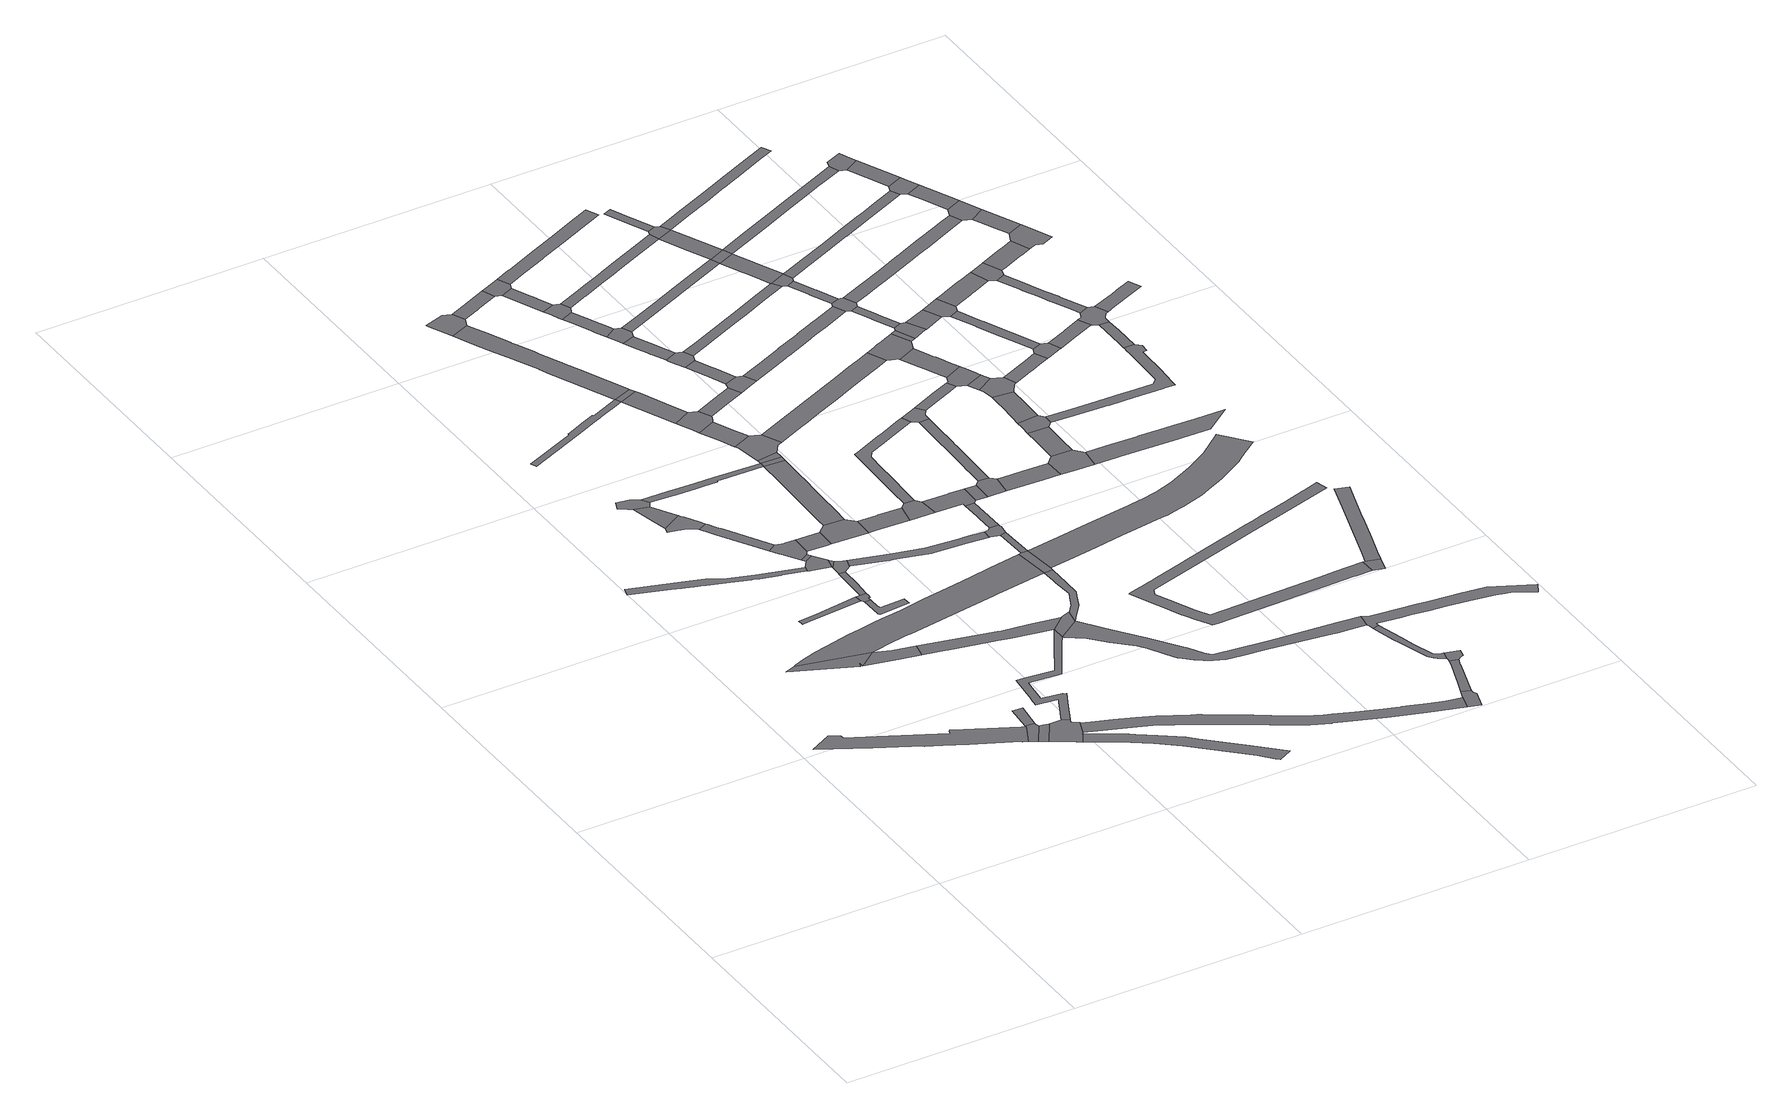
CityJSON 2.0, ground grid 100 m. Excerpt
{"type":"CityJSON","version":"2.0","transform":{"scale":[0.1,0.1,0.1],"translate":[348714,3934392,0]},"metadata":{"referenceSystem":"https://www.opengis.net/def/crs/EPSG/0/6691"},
"CityObjects":{
"road1":{"type":"Road","attributes":{"RoadStructureAttribute.sectionType":"1"},"geometry":[{"type":"MultiSurface","lod":"1","boundaries":[[[0,1,2,3,4,5,6,7,8,9,10,11,12,13,14,15,16,17,18,19,20,21,22,23,24,25]]]}]},
"road2":{"type":"Road","geometry":[{"type":"MultiSurface","lod":"1","boundaries":[[[26,27,28,29,30,31,32,33]]]}]},
"road3":{"type":"Road","attributes":{"RoadStructureAttribute.sectionType":"1"},"geometry":[{"type":"MultiSurface","lod":"1","boundaries":[[[34,35,36,37,38,39,40,41,42,43,44,45,46,47,48,49,50,51,52,53,54]]]}]},
"road4":{"type":"Road","attributes":{"RoadStructureAttribute.sectionType":"1"},"geometry":[{"type":"MultiSurface","lod":"1","boundaries":[[[55,10,9,56,57,58,59,60]]]}]},
"road5":{"type":"Road","attributes":{"RoadStructureAttribute.sectionType":"6"},"geometry":[{"type":"MultiSurface","lod":"1","boundaries":[[[61,26,33,62,63,64]]]}]},
"road6":{"type":"Road","attributes":{"RoadStructureAttribute.sectionType":"1"},"geometry":[{"type":"MultiSurface","lod":"1","boundaries":[[[65,58,57,66,67]]]}]},
"road7":{"type":"Road","geometry":[{"type":"MultiSurface","lod":"1","boundaries":[[[68,69,55,60]]]}]},
"road8":{"type":"Road","geometry":[{"type":"MultiSurface","lod":"1","boundaries":[[[70,71,72,73,74,75,76,67,66,77,78,79]]]}]},
"road9":{"type":"Road","attributes":{"RoadStructureAttribute.sectionType":"1"},"geometry":[{"type":"MultiSurface","lod":"1","boundaries":[[[80,81,82,83,84,85,86]]]}]},
"road10":{"type":"Road","geometry":[{"type":"MultiSurface","lod":"1","boundaries":[[[87,88,89,90,91,92,93,94,95,96]]]}]},
"road11":{"type":"Road","attributes":{"RoadStructureAttribute.sectionType":"1"},"geometry":[{"type":"MultiSurface","lod":"1","boundaries":[[[97,94,93,98,99,100]]]}]},
"road12":{"type":"Road","geometry":[{"type":"MultiSurface","lod":"1","boundaries":[[[99,101,102,103,104,105,106,107,108,109,100]]]}]},
"road13":{"type":"Road","attributes":{"RoadStructureAttribute.sectionType":"1"},"geometry":[{"type":"MultiSurface","lod":"1","boundaries":[[[110,111,112,113,106,105,114,115,116]]]}]},
"road14":{"type":"Road","geometry":[{"type":"MultiSurface","lod":"1","boundaries":[[[80,86,117,118,119,120,121,122,123,124]]]}]},
"road15":{"type":"Road","attributes":{"function":"3","RoadStructureAttribute.sectionType":"1"},"geometry":[{"type":"MultiSurface","lod":"1","boundaries":[[[125,126,127,128,129,130,131,132,133,134,135,136,137,138,139,140,141,142,143,27,26,144,145,146,147,148,149,150,151,152,153,154,155,156,157,158,159,160,161,162,163,164,165,166,167,168,169,170,171,153]]]}]},
"road16":{"type":"Road","attributes":{"RoadStructureAttribute.sectionType":"1"},"geometry":[{"type":"MultiSurface","lod":"1","boundaries":[[[172,173,174,175,176,177,178,179,119,118]]]}]},
"road17":{"type":"Road","geometry":[{"type":"MultiSurface","lod":"1","boundaries":[[[180,181,182,183,184,185,110,116,186,187,188]]]}]},
"road18":{"type":"Road","attributes":{"RoadStructureAttribute.sectionType":"1"},"geometry":[{"type":"MultiSurface","lod":"1","boundaries":[[[123,189,190,191,192,193,124]]]}]},
"road19":{"type":"Road","attributes":{"RoadStructureAttribute.sectionType":"1"},"geometry":[{"type":"MultiSurface","lod":"1","boundaries":[[[34,54,194,195,196,197,198,199]]]}]},
"road20":{"type":"Road","attributes":{"RoadStructureAttribute.sectionType":"1"},"geometry":[{"type":"MultiSurface","lod":"1","boundaries":[[[199,198,180,188]]]}]},
"road21":{"type":"Road","attributes":{"RoadStructureAttribute.sectionType":"1"},"geometry":[{"type":"MultiSurface","lod":"1","boundaries":[[[78,200,201,202,203,204,205,206,207,208,209,210,211,212,213,79]]]}]},
"road22":{"type":"Road","attributes":{"RoadStructureAttribute.sectionType":"1"},"geometry":[{"type":"MultiSurface","lod":"1","boundaries":[[[214,215,216,217,218,219,220,221,222,223,224,225,76,75,226,227,228,229,230,231,232,233,234]]]}]},
"road23":{"type":"Road","geometry":[{"type":"MultiSurface","lod":"1","boundaries":[[[235,236,197,196,237,238,239]]]}]},
"road24":{"type":"Road","attributes":{"RoadStructureAttribute.sectionType":"1"},"geometry":[{"type":"MultiSurface","lod":"1","boundaries":[[[240,241,242,243,244,245,246,247,248,249,250,251,252,253,254,255,256,257,258]]]}]},
"road25":{"type":"Road","attributes":{"RoadStructureAttribute.sectionType":"1"},"geometry":[{"type":"MultiSurface","lod":"1","boundaries":[[[238,259,191,190,260,261,262,263,239]]]}]},
"road26":{"type":"Road","attributes":{"RoadStructureAttribute.sectionType":"1"},"geometry":[{"type":"MultiSurface","lod":"1","boundaries":[[[63,264,265,266,267,268,214,269,270,271,272,64]]]}]},
"road27":{"type":"Road","attributes":{"RoadStructureAttribute.sectionType":"1"},"geometry":[{"type":"MultiSurface","lod":"1","boundaries":[[[181,273,274,275,182]]]}]},
"road28":{"type":"Road","attributes":{"RoadStructureAttribute.sectionType":"1"},"geometry":[{"type":"MultiSurface","lod":"1","boundaries":[[[95,276,277,278,279,280,281,282,283,284,285,286,287,288,289,96]]]}]},
"road29":{"type":"Road","geometry":[{"type":"MultiSurface","lod":"1","boundaries":[[[290,291,275,274,292,293,294]]]}]},
"road30":{"type":"Road","geometry":[{"type":"MultiSurface","lod":"1","boundaries":[[[295,296,297,298,299,300,301,302]]]}]},
"road31":{"type":"Road","attributes":{"RoadStructureAttribute.sectionType":"1"},"geometry":[{"type":"MultiSurface","lod":"1","boundaries":[[[301,303,304,305,306,307,308,309,310,311,312,247,313,314,315,316,317,318,319,320,321,322,323,324,325,326,327,328,329,302]]]}]},
"road32":{"type":"Road","attributes":{"RoadStructureAttribute.sectionType":"1"},"geometry":[{"type":"MultiSurface","lod":"1","boundaries":[[[330,331,332,333,334,335,291,290,336,337,338,339,340,341,342,343,283]]]}]},
"road33":{"type":"Road","geometry":[{"type":"MultiSurface","lod":"1","boundaries":[[[214,234,162,161,344,345,346,269]]]}]},
"road34":{"type":"Road","attributes":{"RoadStructureAttribute.sectionType":"1"},"geometry":[{"type":"MultiSurface","lod":"1","boundaries":[[[347,348,349,350,351,352,353,262,261,354,355,356,357,358,359,360]]]}]},
"road35":{"type":"Road","geometry":[{"type":"MultiSurface","lod":"1","boundaries":[[[246,361,313,247]]]}]},
"road36":{"type":"Road","attributes":{"RoadStructureAttribute.sectionType":"1"},"geometry":[{"type":"MultiSurface","lod":"1","boundaries":[[[362,363,364,365,361,246,366]]]}]},
"road37":{"type":"Road","attributes":{"RoadStructureAttribute.sectionType":"1"},"geometry":[{"type":"MultiSurface","lod":"1","boundaries":[[[367,368,369,294,293,370,371,372,373]]]}]},
"road38":{"type":"Road","attributes":{"RoadStructureAttribute.sectionType":"1"},"geometry":[{"type":"MultiSurface","lod":"1","boundaries":[[[374,375,376,377,378,379,380,381,382,383,384,385,386,387,388,389,390,391,392,393,394,395,396,397,398,399,400,401,402,403,404,405,406,407,408,409,410,411,71,70]]]}]},
"road39":{"type":"Road","geometry":[{"type":"MultiSurface","lod":"1","boundaries":[[[343,412,413,414,284,283]]]}]},
"road40":{"type":"Road","geometry":[{"type":"MultiSurface","lod":"1","boundaries":[[[415,416,417,418,419,420,421,362,366]]]}]},
"road41":{"type":"Road","attributes":{"RoadStructureAttribute.sectionType":"1"},"geometry":[{"type":"MultiSurface","lod":"1","boundaries":[[[414,422,423,424,425,284]]]}]},
"road42":{"type":"Road","attributes":{"RoadStructureAttribute.sectionType":"1"},"geometry":[{"type":"MultiSurface","lod":"1","boundaries":[[[426,427,418,417,428,429]]]}]},
"road43":{"type":"Road","attributes":{"RoadStructureAttribute.sectionType":"1"},"geometry":[{"type":"MultiSurface","lod":"1","boundaries":[[[295,430,431,432,433,434,435,436,437,296]]]}]},
"road44":{"type":"Road","geometry":[{"type":"MultiSurface","lod":"1","boundaries":[[[438,439,426,429,440,441,424,423,442,443]]]}]},
"road45":{"type":"Road","geometry":[{"type":"MultiSurface","lod":"1","boundaries":[[[367,373,444,445,446,447,448]]]}]},
"road46":{"type":"Road","geometry":[{"type":"MultiSurface","lod":"1","boundaries":[[[171,449,450,451,125,153]]]}]},
"road47":{"type":"Road","attributes":{"RoadStructureAttribute.sectionType":"1"},"geometry":[{"type":"MultiSurface","lod":"1","boundaries":[[[452,453,421,420,454,455]]]}]},
"road48":{"type":"Road","geometry":[{"type":"MultiSurface","lod":"1","boundaries":[[[456,457,458,435,434,459,460]]]}]},
"road49":{"type":"Road","attributes":{"RoadStructureAttribute.sectionType":"1"},"geometry":[{"type":"MultiSurface","lod":"1","boundaries":[[[461,462,463,460,459,464,465,466]]]}]},
"road50":{"type":"Road","attributes":{"RoadStructureAttribute.sectionType":"1"},"geometry":[{"type":"MultiSurface","lod":"1","boundaries":[[[467,468,451,450]]]}]},
"road51":{"type":"Road","geometry":[{"type":"MultiSurface","lod":"1","boundaries":[[[469,468,467,470,471,472,473,474,347,360]]]}]},
"road52":{"type":"Road","geometry":[{"type":"MultiSurface","lod":"1","boundaries":[[[466,465,475,476,477,478,479,480,481]]]}]},
"road53":{"type":"Road","attributes":{"RoadStructureAttribute.sectionType":"1"},"geometry":[{"type":"MultiSurface","lod":"1","boundaries":[[[482,483,484,485,486,487,479,478,488,489,490,491,492,493]]]}]},
"road54":{"type":"Road","geometry":[{"type":"MultiSurface","lod":"1","boundaries":[[[494,482,493,495,496,497,498]]]}]},
"road55":{"type":"Road","geometry":[{"type":"MultiSurface","lod":"1","boundaries":[[[444,499,500,501,502,503,504,505,506,445]]]}]},
"road56":{"type":"Road","attributes":{"RoadStructureAttribute.sectionType":"1"},"geometry":[{"type":"MultiSurface","lod":"1","boundaries":[[[507,508,509,510,497,496,511,512,513,514,515,516]]]}]},
"road57":{"type":"Road","attributes":{"RoadStructureAttribute.sectionType":"1"},"geometry":[{"type":"MultiSurface","lod":"1","boundaries":[[[472,517,502,501,518,519,473]]]}]},
"road58":{"type":"Road","geometry":[{"type":"MultiSurface","lod":"1","boundaries":[[[520,521,522,523,524,525,516,515]]]}]},
"road59":{"type":"Road","attributes":{"RoadStructureAttribute.sectionType":"1"},"geometry":[{"type":"MultiSurface","lod":"1","boundaries":[[[526,527,528,529,530,531,532,533,534,535,536,537,538,539,540,541,542,543,544,545,546,547,548,549,550,551,552,553,554,555,556,557,558,559,560,162,234]]]}]},
"road60":{"type":"Road","attributes":{"RoadStructureAttribute.sectionType":"1"},"geometry":[{"type":"MultiSurface","lod":"1","boundaries":[[[522,561,562,563,564,565,566,567,523]]]}]},
"road61":{"type":"Road","geometry":[{"type":"MultiSurface","lod":"1","boundaries":[[[568,564,563,452,455,569,570]]]}]},
"road62":{"type":"Road","attributes":{"RoadStructureAttribute.sectionType":"1"},"geometry":[{"type":"MultiSurface","lod":"1","boundaries":[[[447,571,572,573,574,575,576,577,578,579,580,581,582,583,584,585,586,587,588,589,590,591,592,448]]]}]},
"road63":{"type":"Road","attributes":{"RoadStructureAttribute.sectionType":"1"},"geometry":[{"type":"MultiSurface","lod":"1","boundaries":[[[593,504,503,594]]]}]},
"road64":{"type":"Road","geometry":[{"type":"MultiSurface","lod":"1","boundaries":[[[595,596,597,598,593,594]]]}]},
"road65":{"type":"Road","attributes":{"RoadStructureAttribute.sectionType":"1"},"geometry":[{"type":"MultiSurface","lod":"1","boundaries":[[[599,600,601,602,603,604,605,606,607,438,443,608,609,610,611,612,613,614,615,616,617,618]]]}]},
"road66":{"type":"Road","attributes":{"RoadStructureAttribute.sectionType":"1"},"geometry":[{"type":"MultiSurface","lod":"1","boundaries":[[[619,620,621,622,623,624,625,457,456,626,627,628,629,630,631,632,633,634]]]}]},
"road67":{"type":"Road","attributes":{"RoadStructureAttribute.sectionType":"1"},"geometry":[{"type":"MultiSurface","lod":"1","boundaries":[[[635,636,637,638,639,640,641,598,597,642,643,644,645,646,647,648,649,650,651,652]]]}]},
"road68":{"type":"Road","attributes":{"RoadStructureAttribute.sectionType":"1"},"geometry":[{"type":"MultiSurface","lod":"1","boundaries":[[[480,653,654,655,656,657,658,659,660,661,662,663,664,665,666,667,481]]]}]},
"road69":{"type":"Road","attributes":{"RoadStructureAttribute.sectionType":"1"},"geometry":[{"type":"MultiSurface","lod":"1","boundaries":[[[595,668,669,670,671,672,673,674,675,596]]]}]},
"road70":{"type":"Road","attributes":{"RoadStructureAttribute.sectionType":"1"},"geometry":[{"type":"MultiSurface","lod":"1","boundaries":[[[676,677,678,679,680,681,494,498,682,683,684,685,686,687,688,689,690]]]}]},
"road71":{"type":"Road","geometry":[{"type":"MultiSurface","lod":"1","boundaries":[[[691,692,693,694,695,696,387,386,697]]]}]},
"road72":{"type":"Road","geometry":[{"type":"MultiSurface","lod":"1","boundaries":[[[651,698,699,700,582,581,652]]]}]},
"road73":{"type":"Road","attributes":{"RoadStructureAttribute.sectionType":"1"},"geometry":[{"type":"MultiSurface","lod":"1","boundaries":[[[524,701,702,703,704,705,706,707,708,709,710,711,712,713,714,525]]]}]},
"road74":{"type":"Road","attributes":{"RoadStructureAttribute.sectionType":"1"},"geometry":[{"type":"MultiSurface","lod":"1","boundaries":[[[715,716,717,718,719,720,721,722,723,724,725,726,727,728,729,730,731,732,733,734,568,570]]]}]},
"road75":{"type":"Road","attributes":{"RoadStructureAttribute.sectionType":"1"},"geometry":[{"type":"MultiSurface","lod":"1","boundaries":[[[695,735,736,737,738,739,740,741,742,696]]]}]},
"road76":{"type":"Road","geometry":[{"type":"MultiSurface","lod":"1","boundaries":[[[743,744,745,746,747,748,749,750,751,752,753,754,755,756,757,758,759]]]}]},
"road77":{"type":"Road","attributes":{"RoadStructureAttribute.sectionType":"1"},"geometry":[{"type":"MultiSurface","lod":"1","boundaries":[[[760,761,762,763,764,765,766,767,768,769,770,771,772,773,774,775,776,777,778,779,780,781,782,783,784,785,786,787,788,789,790,791,792,793,794,795,796,797,798,799,800,801,802,803,804,805,806,807]]]}]},
"road78":{"type":"Road","attributes":{"RoadStructureAttribute.sectionType":"1"},"geometry":[{"type":"MultiSurface","lod":"1","boundaries":[[[808,809,810,811,812,700,699]]]}]},
"road79":{"type":"Road","attributes":{"function":"3","RoadStructureAttribute.sectionType":"1"},"geometry":[{"type":"MultiSurface","lod":"1","boundaries":[[[449,813,814,815,816,817,818,819,820,821,822,823,824,825,826,827,828,829,830,831,832,833,834,835,836,837,838,839,840,841,842,843,844,845,846,847,450]]]}]},
"road80":{"type":"Road","geometry":[{"type":"MultiSurface","lod":"1","boundaries":[[[848,849,850,851,852,672,671]]]}]},
"road81":{"type":"Road","geometry":[{"type":"MultiSurface","lod":"1","boundaries":[[[750,853,738,737,854,855,856,857,751]]]}]},
"road82":{"type":"Road","attributes":{"RoadStructureAttribute.sectionType":"1"},"geometry":[{"type":"MultiSurface","lod":"1","boundaries":[[[858,859,860,852,851,861,862,863]]]}]},
"road83":{"type":"Road","attributes":{"RoadStructureAttribute.sectionType":"1"},"geometry":[{"type":"MultiSurface","lod":"1","boundaries":[[[864,865,866,867,868,869,870,871,872,873]]]}]},
"road84":{"type":"Road","geometry":[{"type":"MultiSurface","lod":"1","boundaries":[[[874,875,876,877,878,858,863,879,880]]]}]},
"road85":{"type":"Road","geometry":[{"type":"MultiSurface","lod":"1","boundaries":[[[872,661,660,881,882,873]]]}]},
"road86":{"type":"Road","geometry":[{"type":"MultiSurface","lod":"1","boundaries":[[[883,884,885,886,887,888,889,890,599,618,891,892]]]}]},
"road87":{"type":"Road","attributes":{"RoadStructureAttribute.sectionType":"1"},"geometry":[{"type":"MultiSurface","lod":"1","boundaries":[[[893,894,895,896,690,897,898,899,900,881,660]]]}]},
"road88":{"type":"Road","attributes":{"RoadStructureAttribute.sectionType":"1"},"geometry":[{"type":"MultiSurface","lod":"1","boundaries":[[[901,902,903,904,876,875,905,906,907]]]}]},
"road89":{"type":"Road","attributes":{"RoadStructureAttribute.sectionType":"1"},"geometry":[{"type":"MultiSurface","lod":"1","boundaries":[[[908,909,910,911,912,913,914,915,916,917,883,892]]]}]},
"road90":{"type":"Road","geometry":[{"type":"MultiSurface","lod":"1","boundaries":[[[918,897,690,689]]]}]},
"road91":{"type":"Road","geometry":[{"type":"MultiSurface","lod":"1","boundaries":[[[919,920,921,922,912,911,923,811,810,924]]]}]},
"road92":{"type":"Road","attributes":{"RoadStructureAttribute.sectionType":"1"},"geometry":[{"type":"MultiSurface","lod":"1","boundaries":[[[925,926,927,928,708,929,930,931,932,918,689]]]}]},
"road93":{"type":"Road","attributes":{"RoadStructureAttribute.sectionType":"1"},"geometry":[{"type":"MultiSurface","lod":"1","boundaries":[[[933,934,935,919,924]]]}]},
"road94":{"type":"Road","geometry":[{"type":"MultiSurface","lod":"1","boundaries":[[[708,707,936,937,938,929]]]}]},
"road95":{"type":"Road","geometry":[{"type":"MultiSurface","lod":"1","boundaries":[[[939,940,941,935,934,942,901,907]]]}]},
"road96":{"type":"Road","attributes":{"RoadStructureAttribute.sectionType":"1"},"geometry":[{"type":"MultiSurface","lod":"1","boundaries":[[[943,944,945,937,936,946,947,948,949,950]]]}]},
"road97":{"type":"Road","attributes":{"RoadStructureAttribute.sectionType":"1"},"geometry":[{"type":"MultiSurface","lod":"1","boundaries":[[[885,951,952,886]]]}]},
"road98":{"type":"Road","geometry":[{"type":"MultiSurface","lod":"1","boundaries":[[[949,725,724,953,954,955,956,950]]]}]},
"road99":{"type":"Road","attributes":{"RoadStructureAttribute.sectionType":"1"},"geometry":[{"type":"MultiSurface","lod":"1","boundaries":[[[957,958,959,960,961,962,954,953]]]}]},
"road100":{"type":"Road","attributes":{"RoadStructureAttribute.sectionType":"1"},"geometry":[{"type":"MultiSurface","lod":"1","boundaries":[[[758,963,964,965,966,967,968,969,970,971,972,973,974,975,976,977,978,979,980,981,982,983,984,547,546,985,759]]]}]},
"road101":{"type":"Road","geometry":[{"type":"MultiSurface","lod":"1","boundaries":[[[986,952,951,987,988,989,990,960,959]]]}]},
"road102":{"type":"Road","geometry":[{"type":"MultiSurface","lod":"1","boundaries":[[[991,992,993,792,791]]]}]},
"road103":{"type":"Road","attributes":{"RoadStructureAttribute.sectionType":"1"},"geometry":[{"type":"MultiSurface","lod":"1","boundaries":[[[994,995,990,989]]]}]},
"road104":{"type":"Road","attributes":{"RoadStructureAttribute.sectionType":"1"},"geometry":[{"type":"MultiSurface","lod":"1","boundaries":[[[996,997,998,999,1000,1001,1002,850,849,1003,1004,1005,1006,1007,1008]]]}]},
"road105":{"type":"Road","attributes":{"RoadStructureAttribute.sectionType":"1"},"geometry":[{"type":"MultiSurface","lod":"1","boundaries":[[[940,1009,1010,1011,1012,1013,1014,1015,1016,941]]]}]},
"road106":{"type":"Road","attributes":{"RoadStructureAttribute.sectionType":"1"},"geometry":[{"type":"MultiSurface","lod":"1","boundaries":[[[992,1017,1018,1019,1020,1021,1022,1023,1024,1025,993]]]}]},
"road107":{"type":"Road","geometry":[{"type":"MultiSurface","lod":"1","boundaries":[[[1026,1027,1028,995,994,1029]]]}]},
"road108":{"type":"Road","geometry":[{"type":"MultiSurface","lod":"1","boundaries":[[[1030,1031,1032,1033,1034,1035,1036,1037,1038,1039,1040,1041,1042,1043,1044,1045,1046,1047,1048,1049,1050,1051,1052,1053,1054,1055,1056,1057,874,880]]]}]},
"road109":{"type":"Road","attributes":{"RoadStructureAttribute.sectionType":"1"},"geometry":[{"type":"MultiSurface","lod":"1","boundaries":[[[1058,1059,1060,1061,1062,1063,1064,1065,1066,1067,1068,1069,1026,1029]]]}]},
"road110":{"type":"Road","attributes":{"RoadStructureAttribute.sectionType":"1"},"geometry":[{"type":"MultiSurface","lod":"1","boundaries":[[[1070,1071,1072,1073,1074,1075,1076,882,881,1077,1078,1079,1080,1081,1082,1083]]]}]},
"road111":{"type":"Road","geometry":[{"type":"MultiSurface","lod":"1","boundaries":[[[1065,1064,1013,1012,1084,1085,1086,1087,1088,1089]]]}]},
"road112":{"type":"Road","attributes":{"RoadStructureAttribute.sectionType":"1"},"geometry":[{"type":"MultiSurface","lod":"1","boundaries":[[[918,1090,1091,1092,1093,1094,1095,1096,1097,1098,1099,1100,1101,1102,1103,1104,1105,897]]]}]},
"road113":{"type":"Road","attributes":{"RoadStructureAttribute.sectionType":"1"},"geometry":[{"type":"MultiSurface","lod":"1","boundaries":[[[938,1106,1107,1108,1109,1110,1111,1112,1113,1114,1115,1116,1117,1118,1119,1120,1121,1122,1123,1124,929]]]}]},
"road114":{"type":"Road","attributes":{"RoadStructureAttribute.sectionType":"1"},"geometry":[{"type":"MultiSurface","lod":"1","boundaries":[[[1125,1126,1127,1128,1028,1027,1129,1130,1131,1132,1133]]]}]},
"road115":{"type":"Road","attributes":{"RoadStructureAttribute.sectionType":"1"},"geometry":[{"type":"MultiSurface","lod":"1","boundaries":[[[955,1134,1135,1136,1137,1138,1139,1140,1141,1142,1143,1144,1145,1146,1147,1148,1149,1150,1151,1152,956]]]}]},
"road116":{"type":"Road","attributes":{"RoadStructureAttribute.sectionType":"1"},"geometry":[{"type":"MultiSurface","lod":"1","boundaries":[[[1088,1153,1154,1155,1156,1157,1158,1159,1089]]]}]},
"road117":{"type":"Road","geometry":[{"type":"MultiSurface","lod":"1","boundaries":[[[1132,1160,1161,1162,1163,1164,1165,1133]]]}]},
"road118":{"type":"Road","attributes":{"RoadStructureAttribute.sectionType":"1"},"geometry":[{"type":"MultiSurface","lod":"1","boundaries":[[[1166,1167,1168,1169,1170,1046,1045]]]}]},
"road119":{"type":"Road","attributes":{"RoadStructureAttribute.sectionType":"1"},"geometry":[{"type":"MultiSurface","lod":"1","boundaries":[[[1171,1172,1173,1174,1175,1176,1161,1160,1177,1178,1179,1180,1181,1182,1183]]]}]},
"road120":{"type":"Road","geometry":[{"type":"MultiSurface","lod":"1","boundaries":[[[1168,1184,1185,1186,1187,1171,1183,1188,1156,1155,1169]]]}]},
"road121":{"type":"Road","attributes":{"RoadStructureAttribute.sectionType":"1"},"geometry":[{"type":"MultiSurface","lod":"1","boundaries":[[[1189,1190,1164,1163,1191,1192,1193,1194,1195,1196]]]}]},
"road122":{"type":"Road","geometry":[{"type":"MultiSurface","lod":"1","boundaries":[[[1197,1098,1097,1198,1199,1200,1201]]]}]},
"road123":{"type":"Road","attributes":{"RoadStructureAttribute.sectionType":"1"},"geometry":[{"type":"MultiSurface","lod":"1","boundaries":[[[1202,1199,1198,1203,1204,1205,1206,1207]]]}]},
"road124":{"type":"Road","attributes":{"RoadStructureAttribute.sectionType":"1"},"geometry":[{"type":"MultiSurface","lod":"1","boundaries":[[[1208,1209,1210,1211,1187,1186,1212,1213,1214]]]}]},
"road125":{"type":"Road","geometry":[{"type":"MultiSurface","lod":"1","boundaries":[[[1215,1216,1217,1202,1207,1116,1115,1218]]]}]},
"road126":{"type":"Road","attributes":{"RoadStructureAttribute.sectionType":"1"},"geometry":[{"type":"MultiSurface","lod":"1","boundaries":[[[1219,1220,1221,1222,1215,1218]]]}]},
"road127":{"type":"Road","geometry":[{"type":"MultiSurface","lod":"1","boundaries":[[[1144,1143,1223,1224,1225,1222,1221]]]}]},
"road128":{"type":"Road","attributes":{"RoadStructureAttribute.sectionType":"1"},"geometry":[{"type":"MultiSurface","lod":"1","boundaries":[[[1224,1223,1226,1227,1228,1229]]]}]},
"road129":{"type":"Road","geometry":[{"type":"MultiSurface","lod":"1","boundaries":[[[1228,1196,1195,1230,1231,1232,1229]]]}]}
},
"vertices":[
[260,929,0],[436,843,0],[436,838,0],[494,809,0],[497,808,0],[586,765,0],[588,764,0],[768,678,0],[770,676,0],[790,667,0],[834,758,0],[820,766,0],[665,842,0],[661,844,0],[629,860,0],[624,862,0],[575,886,0],[568,880,0],[563,865,0],[440,927,0],[317,989,0],[201,1044,0],[199,1063,0],[171,1079,0],[158,1086,0],[64,1036,0],
[595,1493,0],[291,1562,0],[247,1544,0],[507,1433,0],[508,1436,0],[510,1441,0],[519,1465,0],[517,1434,0],
[677,2128,0],[488,2177,0],[370,2216,0],[312,2251,0],[298,2255,0],[238,2274,0],[13,2345,0],[1,2308,0],[163,2254,0],[202,2242,0],[214,2238,0],[247,2227,0],[284,2214,0],[291,2212,0],[365,2187,0],[458,2157,0],[464,2155,0],[488,2147,0],[570,2127,0],[574,2126,0],[670,2101,0],
[834,766,0],[792,666,0],[822,647,0],[879,739,0],[874,754,0],[875,762,0],
[667,1468,0],[658,1403,0],[746,1384,0],[761,1447,0],
[895,735,0],[855,627,0],[919,730,0],
[889,874,0],[845,878,0],
[997,614,0],[1023,678,0],[1022,678,0],[1022,679,0],[994,697,0],[1003,716,0],[973,731,0],[946,570,0],[965,559,0],[993,606,0],
[736,1853,0],[552,1830,0],[465,1818,0],[467,1805,0],[468,1794,0],[489,1796,0],[739,1823,0],
[347,2863,0],[343,2866,0],[287,2873,0],[271,2837,0],[300,2817,0],[306,2812,0],[321,2801,0],[384,2785,0],[399,2810,0],[378,2844,0],
[442,2686,0],[344,2692,0],[357,2627,0],[446,2678,0],
[351,2600,0],[401,2589,0],[404,2588,0],[429,2582,0],[465,2557,0],[504,2578,0],[493,2598,0],[458,2659,0],[451,2670,0],
[655,2320,0],[542,2513,0],[528,2536,0],[509,2568,0],[492,2507,0],[501,2492,0],[617,2295,0],
[746,1817,0],[749,1808,0],[774,1808,0],[774,1825,0],[782,1825,0],[783,1841,0],[784,1855,0],[757,1856,0],
[1416,1792,0],[1273,1766,0],[1182,1750,0],[1067,1729,0],[951,1711,0],[834,1687,0],[763,1678,0],[751,1677,0],[696,1667,0],[655,1659,0],[635,1655,0],[582,1645,0],[510,1630,0],[419,1609,0],[413,1607,0],[365,1593,0],[334,1580,0],[311,1571,0],[306,1569,0],[600,1494,0],[631,1502,0],[675,1513,0],[760,1527,0],[786,1531,0],[1019,1568,0],[1188,1594,0],[1209,1598,0],[1408,1629,0],[1434,1633,0],[1436,1570,0],[1436,1552,0],[1442,1463,0],[1430,1438,0],[1406,1388,0],[1392,1371,0],[1381,1357,0],[1378,1353,0],[1365,1289,0],[1370,1295,0],[1372,1297,0],[1379,1306,0],[1429,1369,0],[1433,1377,0],[1458,1432,0],[1470,1458,0],[1471,1533,0],[1471,1633,0],
[751,1711,0],[754,1704,0],[762,1704,0],[889,1715,0],[887,1749,0],[782,1745,0],[777,1750,0],[775,1760,0],
[726,2201,0],[737,2218,0],[740,2308,0],[696,2309,0],[693,2309,0],[681,2310,0],[639,2257,0],[645,2248,0],[688,2178,0],
[788,1934,0],[791,2023,0],[763,2024,0],[757,1875,0],[757,1869,0],
[680,2098,0],[688,2096,0],[764,2078,0],[775,2126,0],[738,2183,0],[700,2159,0],
[1039,515,0],[1121,462,0],[1192,413,0],[1277,340,0],[1485,140,0],[1533,86,0],[1546,72,0],[1608,105,0],[1494,215,0],[1351,353,0],[1316,388,0],[1229,452,0],[1162,501,0],[1142,516,0],
[1267,1279,0],[1208,1178,0],[1125,1034,0],[1000,1048,0],[966,1052,0],[948,911,0],[947,910,0],[942,868,0],[1009,859,0],[1027,857,0],[1035,856,0],[1028,843,0],[1055,820,0],[1083,877,0],[1069,879,0],[1071,885,0],[980,897,0],[995,1014,0],[1135,1001,0],[1243,1181,0],[1266,1219,0],
[784,2113,0],[777,2122,0],[766,2078,0],[765,2073,0],[791,2108,0],
[408,3351,0],[503,3392,0],[514,3398,0],[532,3406,0],[542,3410,0],[644,3454,0],[659,3460,0],[648,3486,0],[584,3458,0],[533,3436,0],[521,3430,0],[518,3438,0],[503,3431,0],[456,3410,0],[393,3381,0],[375,3373,0],[376,3367,0],[148,3268,0],[159,3243,0],
[764,2031,0],[821,2045,0],[824,2048,0],[835,2088,0],[808,2096,0],
[849,1363,0],[852,1362,0],[1007,1330,0],[1046,1322,0],[1094,1312,0],[1333,1337,0],[1201,1357,0],[1092,1373,0],[1077,1376,0],
[826,2215,0],[843,2215,0],[846,2304,0],
[496,2806,0],[512,2806,0],[603,2803,0],[629,2803,0],[693,2801,0],[694,2808,0],[710,2807,0],[896,2802,0],[897,2829,0],[695,2835,0],[619,2837,0],[591,2838,0],[547,2839,0],[496,2840,0],
[972,2336,0],[883,2339,0],[880,2213,0],[1004,2209,0],[1007,2299,0],
[443,4249,0],[417,4304,0],[381,4317,0],[295,4288,0],[297,4284,0],[300,4276,0],[343,4176,0],[427,4212,0],
[370,4113,0],[389,4070,0],[417,4010,0],[457,3927,0],[470,3899,0],[506,3814,0],[508,3811,0],[528,3759,0],[535,3741,0],[644,3494,0],[731,3520,0],[727,3529,0],[705,3579,0],[699,3593,0],[691,3611,0],[650,3705,0],[606,3805,0],[605,3808,0],[604,3810,0],[563,3904,0],[553,3926,0],[519,4004,0],[510,4023,0],[509,4026,0],[503,4040,0],[465,4127,0],[436,4191,0],
[893,2685,0],[890,2569,0],[889,2532,0],[888,2525,0],[885,2415,0],[884,2377,0],[975,2408,0],[978,2513,0],[980,2559,0],[982,2643,0],[983,2679,0],[985,2728,0],[987,2783,0],[987,2799,0],
[1347,1342,0],[1344,1341,0],[1335,1338,0],
[1383,1992,0],[1294,1998,0],[1292,1998,0],[1143,2008,0],[1135,2010,0],[1000,2043,0],[911,2067,0],[827,2047,0],[976,2006,0],[990,2002,0],[1136,1966,0],[1143,1966,0],[1291,1956,0],[1380,1950,0],
[742,3495,0],
[840,3271,0],[802,3356,0],[798,3366,0],[750,3477,0],[761,3228,0],
[1200,2293,0],[1096,2296,0],[1094,2296,0],[1021,2209,0],[1035,2208,0],[1172,2204,0],[1182,2203,0],
[1194,543,0],[1250,520,0],[1398,443,0],[1486,387,0],[1635,298,0],[1754,226,0],[1765,220,0],[1842,187,0],[1843,187,0],[2040,114,0],[2114,91,0],[2188,68,0],[2337,23,0],[2357,88,0],[2320,95,0],[2290,100,0],[2264,108,0],[2206,125,0],[2156,141,0],[2128,150,0],[2121,152,0],[2088,162,0],[2058,172,0],[1957,210,0],[1874,241,0],[1842,253,0],[1777,282,0],[1750,300,0],[1727,314,0],[1614,390,0],[1575,413,0],[1448,492,0],[1433,499,0],[1413,509,0],[1294,570,0],[1225,601,0],[1144,632,0],[1063,661,0],
[987,2800,0],[988,2805,0],[988,2826,0],
[771,3206,0],[793,3156,0],[805,3128,0],[887,3164,0],[893,3177,0],[903,3201,0],[877,3257,0],
[989,2837,0],[989,2862,0],[896,2848,0],[897,2839,0],
[955,3013,0],[921,3087,0],[846,3036,0],[872,2976,0],
[508,4277,0],[513,4279,0],[527,4288,0],[529,4289,0],[619,4329,0],[598,4385,0],[514,4346,0],[510,4344,0],
[1001,2994,0],[976,3004,0],[878,2962,0],[881,2945,0],[1017,2902,0],[1039,2911,0],
[1292,2200,0],[1286,2290,0],[1267,2312,0],[1267,2313,0],[1222,2313,0],
[1471,1649,0],[1456,1793,0],[1429,1794,0],
[1057,3338,0],[968,3298,0],[998,3244,0],[1082,3281,0],
[712,4371,0],[687,4425,0],[621,4395,0],[647,4319,0],[701,4345,0],
[757,4215,0],[742,4250,0],[736,4263,0],[686,4229,0],[723,4144,0],[778,4168,0],
[1450,1945,0],[1424,1939,0],
[1384,1948,0],[1456,1989,0],[1455,1996,0],[1455,2005,0],[1415,2005,0],[1401,1991,0],
[731,4125,0],[740,4104,0],[753,4075,0],[758,4063,0],[813,4087,0],[826,4115,0],[808,4157,0],
[892,3907,0],[889,3914,0],[886,3922,0],[854,3993,0],[851,4000,0],[847,4009,0],[784,4005,0],[813,3936,0],[819,3923,0],[826,3907,0],[831,3896,0],[841,3873,0],
[920,3896,0],[870,3808,0],[872,3803,0],[929,3825,0],[939,3854,0],
[1405,2196,0],[1412,2196,0],[1412,2180,0],[1452,2180,0],[1466,2194,0],[1469,2283,0],[1401,2286,0],[1399,2286,0],
[974,3722,0],[967,3737,0],[967,3738,0],[932,3816,0],[897,3745,0],[918,3699,0],[924,3685,0],[928,3677,0],[952,3621,0],[1008,3646,0],
[1454,2076,0],[1414,2095,0],[1414,2081,0],
[957,3609,0],[972,3575,0],[988,3540,0],[1044,3564,0],[1055,3593,0],[1037,3635,0],
[1272,1214,0],[1278,1208,0],[1307,1188,0],[1335,1169,0],[1402,1096,0],[1478,1020,0],[1505,987,0],[1543,914,0],[1569,873,0],[1582,859,0],[1615,829,0],[1644,807,0],[1676,788,0],[1721,770,0],[1781,760,0],[1888,751,0],[2139,717,0],[2166,713,0],[2177,711,0],[2230,707,0],[2298,702,0],[2310,765,0],[2236,771,0],[2212,773,0],[2104,783,0],[1930,797,0],[1905,799,0],[1696,824,0],[1683,834,0],[1670,850,0],[1637,913,0],[1617,941,0],[1539,1049,0],[1471,1143,0],[1429,1200,0],
[1025,3454,0],[1026,3453,0],[1064,3366,0],[1121,3388,0],[1082,3477,0],[1077,3489,0],[1064,3517,0],
[1149,3379,0],[1120,3298,0],[1174,3323,0],
[1270,2415,0],[1271,2447,0],[1274,2526,0],[1274,2541,0],[1275,2568,0],[1278,2651,0],[1295,2677,0],[1370,2710,0],[1404,2725,0],[1528,2781,0],[1531,2783,0],[1516,2825,0],[1494,2815,0],[1483,2810,0],[1401,2773,0],[1376,2762,0],[1265,2712,0],[1234,2698,0],[1232,2635,0],[1229,2531,0],[1228,2503,0],[1224,2398,0],
[1520,2282,0],[1517,2192,0],
[1598,2189,0],[1608,2279,0],[1587,2301,0],[1542,2303,0],
[1632,3276,0],[1574,3250,0],[1522,3227,0],[1454,3196,0],[1362,3155,0],[1335,3143,0],[1216,3090,0],[1095,3036,0],[1014,3000,0],[1095,2936,0],[1165,2968,0],[1182,2975,0],[1263,3012,0],[1351,3051,0],[1374,3061,0],[1441,3091,0],[1525,3129,0],[1612,3168,0],[1661,3190,0],[1669,3193,0],
[1220,4664,0],[1126,4622,0],[1006,4568,0],[886,4514,0],[868,4506,0],[764,4459,0],[754,4455,0],[762,4393,0],[806,4413,0],[908,4459,0],[920,4464,0],[933,4470,0],[1032,4514,0],[1149,4567,0],[1202,4591,0],[1245,4610,0],
[1556,2753,0],[1552,2623,0],[1549,2535,0],[1549,2511,0],[1546,2433,0],[1545,2388,0],[1544,2374,0],[1588,2328,0],[1591,2425,0],[1591,2430,0],[1594,2544,0],[1595,2574,0],[1595,2575,0],[1599,2707,0],[1599,2710,0],[1600,2721,0],[1601,2764,0],[1556,2765,0],
[916,4155,0],[919,4156,0],[1025,4204,0],[1084,4230,0],[1135,4253,0],[1243,4302,0],[1347,4348,0],[1353,4351,0],[1340,4395,0],[1246,4353,0],[1126,4299,0],[1067,4273,0],[1016,4250,0],[946,4218,0],[901,4198,0],
[1721,2185,0],[1750,2184,0],[1751,2184,0],[1833,2182,0],[1830,2271,0],[1810,2272,0],[1724,2275,0],[1635,2278,0],
[1341,4082,0],[1233,4034,0],[1177,4009,0],[1121,3984,0],[1015,3936,0],[980,3921,0],[1034,3896,0],[1086,3919,0],[1127,3937,0],[1154,3949,0],[1195,3967,0],[1250,3992,0],[1358,4040,0],[1468,4090,0],[1451,4131,0],
[2416,86,0],[2412,90,0],[2409,95,0],[2408,104,0],[2409,114,0],[2371,128,0],[2392,6,0],
[1602,2796,0],[1619,2821,0],[1593,2859,0],
[1148,3635,0],[1194,3656,0],[1263,3686,0],[1315,3710,0],[1375,3736,0],[1488,3787,0],[1588,3832,0],[1564,3871,0],[1456,3823,0],[1347,3774,0],[1295,3750,0],[1239,3725,0],[1131,3677,0],[1128,3676,0],
[1239,3352,0],[1251,3357,0],[1347,3400,0],[1354,3403,0],[1372,3411,0],[1481,3460,0],[1522,3478,0],[1587,3507,0],[1599,3512,0],[1708,3563,0],[1683,3617,0],[1676,3614,0],[1584,3573,0],[1562,3563,0],[1470,3522,0],[1469,3521,0],[1358,3472,0],[1357,3472,0],[1245,3421,0],[1199,3401,0],
[2463,283,0],[2463,285,0],[2478,321,0],[2440,330,0],[2435,308,0],[2431,296,0],[2401,212,0],[2396,197,0],
[2335,561,0],[2343,537,0],[2385,400,0],[2386,399,0],[2400,377,0],[2412,365,0],[2427,358,0],[2441,350,0],[2450,386,0],[2433,390,0],[2416,400,0],[2415,402,0],[2410,410,0],[2383,496,0],[2366,560,0],[2335,675,0],[2309,669,0],
[2637,1639,0],[2572,1620,0],[2562,1617,0],[2470,1590,0],[2350,1555,0],[2346,1554,0],[2294,1538,0],[2260,1528,0],[2167,1501,0],[2125,1488,0],[1927,1430,0],[1920,1428,0],[1769,1384,0],[1758,1380,0],[1743,1376,0],[1704,1365,0],[1693,1362,0],[1642,1348,0],[1636,1343,0],[1687,1227,0],[1688,1224,0],[1733,1120,0],[1740,1105,0],[1764,1061,0],[1792,1011,0],[1799,999,0],[1822,999,0],[2248,1009,0],[2255,1009,0],[2426,1013,0],[2438,1013,0],[2508,1014,0],[2506,1081,0],[2385,1078,0],[2317,1076,0],[1825,1064,0],[1793,1124,0],[1745,1233,0],[1718,1293,0],[1731,1321,0],[1848,1355,0],[1923,1377,0],[2146,1442,0],[2252,1473,0],[2271,1479,0],[2375,1510,0],[2378,1510,0],[2650,1590,0],
[1743,2877,0],[1750,2880,0],[1803,2904,0],[1785,2945,0],[1702,2908,0],
[1585,1667,0],[1692,1684,0],[1817,1703,0],[1861,1710,0],[2010,1732,0],[2036,1735,0],[2099,1751,0],[2122,1757,0],[2221,1789,0],[2263,1809,0],[2306,1829,0],[2343,1847,0],[2373,1864,0],[2425,1894,0],[2456,1912,0],[2478,1931,0],[2518,1963,0],[2522,1966,0],[2573,2002,0],[2480,2120,0],[2464,2106,0],[2427,2076,0],[2373,2032,0],[2333,2009,0],[2275,1975,0],[2167,1924,0],[2082,1896,0],[2008,1878,0],[2002,1877,0],[1945,1869,0],[1903,1862,0],[1795,1847,0],[1771,1843,0],[1745,1839,0],[1633,1821,0],
[1887,2180,0],[1980,2177,0],[1990,2266,0],[1957,2304,0],[1866,2307,0],
[2442,340,0],[2492,331,0],[2505,335,0],[2514,371,0],[2474,380,0],
[1871,2490,0],[1869,2425,0],[1869,2413,0],[1959,2386,0],[1959,2398,0],[1961,2487,0],
[1344,4519,0],[1342,4523,0],[1341,4524,0],[1300,4619,0],[1264,4604,0],[1304,4513,0],[1306,4507,0],[1308,4503,0],[1347,4415,0],[1382,4431,0],
[1985,2553,0],[1966,2575,0],[1874,2568,0],[1873,2539,0],[1872,2530,0],[1974,2499,0],[1983,2509,0],
[1425,4383,0],[1404,4424,0],
[1797,3212,0],[1810,3246,0],[1815,3258,0],[1776,3341,0],[1722,3317,0],[1717,3314,0],[1694,3305,0],[1678,3296,0],[1715,3176,0],[1715,3175,0],
[1398,4250,0],[1402,4241,0],[1402,4240,0],[1449,4135,0],[1524,4164,0],[1474,4273,0],[1474,4274,0],[1470,4283,0],
[1881,2771,0],[1880,2715,0],[1879,2698,0],[1876,2614,0],[1968,2643,0],[1969,2682,0],[1971,2762,0],
[1752,3093,0],[1763,3069,0],[1777,3037,0],[1804,2976,0],[1884,3015,0],[1863,3063,0],[1848,3097,0],[1839,3118,0],[1836,3123,0],[1826,3145,0],
[1541,4122,0],
[1923,2927,0],[1915,2946,0],[1894,2993,0],[1886,3011,0],[1793,2948,0],[1842,2891,0],
[1510,3993,0],[1516,3980,0],[1544,3914,0],[1562,3874,0],[1637,3904,0],[1633,3913,0],[1589,4013,0],[1587,4019,0],
[1850,2873,0],[1865,2840,0],[1942,2886,0],
[1608,3824,0],[1644,3842,0],[1650,3859,0],
[1998,2805,0],[2011,2811,0],[1988,2865,0],[1873,2822,0],
[1687,3744,0],[1686,3747,0],[1681,3756,0],[1646,3737,0],[1649,3730,0],[1649,3729,0],[1690,3635,0],[1727,3651,0],
[1839,3269,0],[1801,3353,0],
[1727,3554,0],[1763,3570,0],[1770,3591,0],[1746,3645,0],
[1765,3466,0],[1766,3464,0],[1807,3371,0],[1843,3386,0],[1802,3479,0],[1801,3482,0],
[2336,693,0],[2439,680,0],[2483,675,0],[2548,667,0],[2627,657,0],[2742,643,0],[2751,641,0],[2824,631,0],[2860,620,0],[2881,614,0],[2961,573,0],[2973,566,0],[2997,612,0],[2996,612,0],[2822,693,0],[2814,697,0],[2718,708,0],[2599,721,0],[2582,723,0],[2537,727,0],[2375,745,0],[2343,749,0],[2304,690,0],
[1808,3369,0],[1900,3298,0],[1905,3299,0],[1907,3300,0],[1864,3382,0],
[2557,1000,0],[2576,1064,0],[2518,1081,0],
[2000,3342,0],[1963,3423,0],
[2467,2252,0],[2370,2255,0],[2337,2256,0],[2219,2260,0],[2218,2260,0],[2217,2260,0],[2080,2263,0],[2076,2174,0],[2090,2173,0],[2342,2165,0],[2356,2165,0],[2481,2161,0],[2596,2248,0],
[2094,2847,0],[2114,2856,0],[2152,2873,0],[2198,2893,0],[2173,2949,0],[2117,2923,0],[2081,2906,0],[2079,2905,0],
[2592,1116,0],[2620,1206,0],[2662,1339,0],[2664,1348,0],[2705,1476,0],[2728,1550,0],[2671,1568,0],[2633,1447,0],[2537,1141,0],
[2071,3348,0],[2081,3378,0],[2045,3460,0],[2029,3330,0],
[2086,2503,0],[2208,2499,0],[2221,2499,0],[2235,2498,0],[2342,2496,0],[2343,2496,0],[2463,2492,0],[2482,2492,0],[2520,2491,0],[2526,2585,0],[2526,2590,0],[2526,2591,0],[2531,2750,0],[2549,2750,0],[2550,2787,0],[2529,2809,0],[2483,2809,0],[2483,2799,0],[2483,2796,0],[2483,2794,0],[2482,2752,0],[2479,2666,0],[2475,2560,0],[2452,2538,0],[2348,2541,0],[2325,2542,0],[2214,2546,0],[2102,2549,0],
[2045,3296,0],[2076,3225,0],[2079,3217,0],[2107,3154,0],[2124,3115,0],[2131,3099,0],[2184,2977,0],[2225,2995,0],[2171,3117,0],[2148,3172,0],[2120,3236,0],[2113,3250,0],
[2009,4696,0],[1890,4643,0],[1767,4587,0],[1706,4559,0],[1638,4529,0],[1506,4470,0],[1431,4436,0],[1535,4433,0],[1644,4481,0],[1733,4521,0],[1753,4530,0],[1864,4580,0],[1970,4628,0],[2028,4654,0],
[2219,2902,0],[2249,2915,0],[2258,2919,0],[2259,2920,0],[2278,2928,0],[2254,2984,0],
[1586,4142,0],[1651,4171,0],[1760,4220,0],[1869,4269,0],[1976,4317,0],[2064,4356,0],[2085,4366,0],[2180,4407,0],[2162,4450,0],[2120,4431,0],[2068,4408,0],[1959,4360,0],[1851,4311,0],[1849,4310,0],[1740,4261,0],[1633,4213,0],
[1698,3881,0],[1753,3906,0],[1766,3911,0],[1862,3954,0],[1976,4005,0],[1979,4006,0],[2089,4055,0],[2091,4056,0],[2200,4105,0],[2295,4148,0],[2277,4189,0],[2182,4146,0],[2115,4116,0],[2074,4098,0],[1968,4051,0],[1962,4048,0],[1858,4001,0],[1748,3952,0],[1656,3913,0],
[2188,3523,0],[2175,3518,0],[2099,3484,0],[2076,3473,0],[2172,3418,0],[2183,3424,0],[2202,3432,0],[2278,3466,0],[2252,3552,0],
[1836,3619,0],[1869,3633,0],[1982,3684,0],[2082,3728,0],[2094,3734,0],[2107,3739,0],[2153,3760,0],[2209,3785,0],[2307,3831,0],[2406,3875,0],[2383,3930,0],[2328,3905,0],[2294,3889,0],[2184,3841,0],[2109,3807,0],[2072,3791,0],[2070,3790,0],[1957,3739,0],[1847,3690,0],
[2358,2964,0],[2369,2968,0],[2457,3008,0],[2432,3063,0],[2353,3026,0],[2347,3023,0],[2260,2987,0],
[2307,3454,0],[2349,3472,0],[2352,3482,0],[2359,3502,0],[2322,3583,0],[2301,3574,0],
[2529,2866,0],[2529,2924,0],[2528,2991,0],[2483,2991,0],[2483,2844,0],
[2506,3119,0],[2456,3230,0],[2451,3242,0],[2427,3296,0],[2398,3360,0],[2392,3373,0],[2350,3358,0],[2357,3341,0],[2386,3277,0],[2408,3227,0],[2409,3224,0],[2446,3141,0],[2464,3101,0],
[2528,3022,0],[2545,3046,0],[2558,3052,0],[2533,3109,0],[2452,3072,0],
[2454,3642,0],[2411,3623,0],[2388,3514,0],[2448,3541,0],[2462,3548,0],[2491,3560,0],[2526,3576,0],[2492,3659,0],
[2172,4479,0],[2209,4397,0],[2273,4435,0],[2261,4462,0],[2241,4509,0],
[2355,4249,0],[2221,4368,0],[2242,4321,0],[2245,4313,0],[2254,4292,0],[2286,4218,0],
[2731,3195,0],[2664,3164,0],[2634,3150,0],[2627,3147,0],[2599,3070,0],[2697,3113,0],[2755,3139,0],
[2391,4168,0],[2371,4213,0],[2369,4218,0],[2322,4137,0],
[2355,4063,0],[2362,4048,0],[2397,3968,0],[2466,3998,0],
[2443,3862,0],[2509,3903,0],[2494,3935,0],
[2478,3784,0],[2479,3781,0],[2512,3707,0],[2581,3738,0],
[2557,3590,0],[2586,3579,0],[2640,3603,0]
]}
